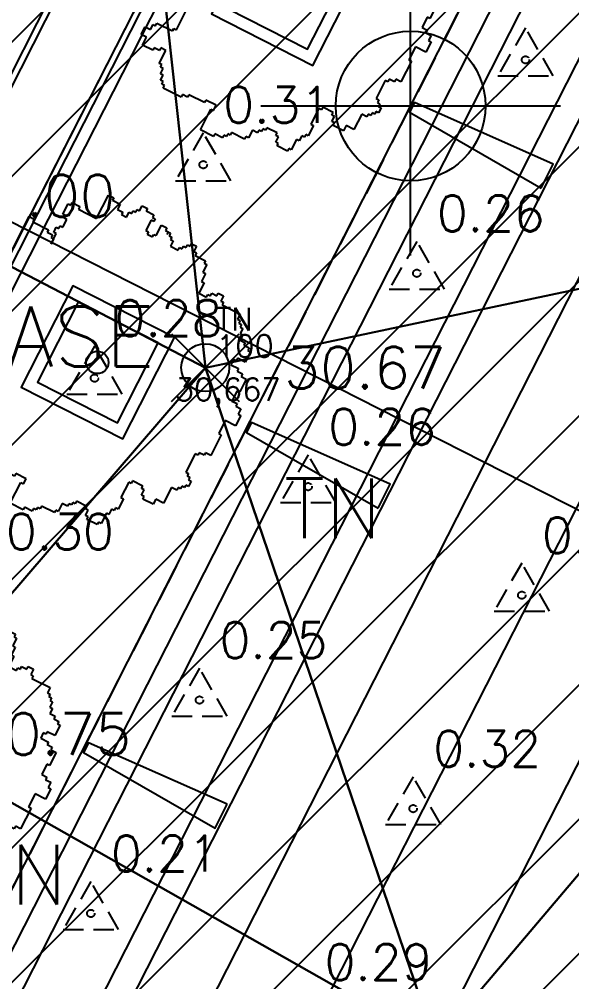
# Model space of a CAD drawing. Header units: metres. Extents: x 543100 to 543604, y 9574012 to 9574398.
# Drawn here: x 543202.47 to 543211.69, y 9574245.82 to 9574261.9 of the extents above; entities that cross this region are included whole.
import ezdxf

# ---------------------------------------------------------------- set-up
doc = ezdxf.new("R2010")
doc.units = ezdxf.units.M
doc.header["$LTSCALE"] = 0.1
for name, pattern in [('CONTINUO', [0]), ('DASHED2', [9.524999999999999, 6.35, -3.175]), ('HIDDEN', [9.524999999999999, 6.35, -3.175])]:
    doc.linetypes.add(name, pattern=pattern)
for name, color, linetype in [('#C_TOPO_TEXT', 7, 'Continuous'), ('#PROJ_PLATOS', 2, 'HIDDEN'), ('_TN', 2, 'CONTINUO'), ('C-TOPO-TEXT', 7, 'Continuous'), ('HACHURA', 1, 'Continuous'), ('IMPL_CANTEIRO', 8, 'Continuous'), ('IMPL_EQUIPAMENTOS', 8, 'Continuous'), ('IMPL_MEIO FIO', 8, 'Continuous'), ('IMPL_VEGETAÇÃO', 8, 'Continuous'), ('IMPL_ÁRVORES', 8, 'Continuous'), ('IMPLANTAÇÃO', 1, 'Continuous'), ('MalhaTriTG', 7, 'CONTINUO'), ('PROJ_PLATOS', 2, 'DASHED2'), ('PROJ_TERRA_PERFIS', 2, 'Continuous'), ('TOPO_PONTOS', 2, 'Continuous'), ('V-NODE', 1, 'Continuous'), ('V-NODE-TEXT', 1, 'Continuous'), ('XREF_IMPLNTACAO', 2, 'Continuous')]:
    doc.layers.add(name, color=color, linetype=linetype)
doc.layers.get('IMPLANTAÇÃO').off()
doc.styles.add('SIMPLEX', font='simplex', dxfattribs={"height": 0.2})
doc.styles.get("Standard").update_dxf_attribs({"font": 'simplex.shx'})

# ---------------------------------------------------------------- blocks, each defined once
blk = doc.blocks.new('A$C76815E95')
at = {"layer": 'HACHURA'}
h = blk.add_hatch(dxfattribs=at)
h.set_pattern_fill('ANSI31', color=1, scale=0.5, style=0)
h.set_pattern_definition([(45, (-56.71623454557266, -140.2760906778276), (-1.122532015133644, 1.122532015133644), [])])
h.paths.add_polyline_path([(78.50253660278395, -21.53023425675929), (78.1706479433924, -22.02040452882648), (30.00293476006482, -129.1186275184155), (23.85615117452107, -140.2760906778276), (-56.71623454557266, -83.83502537757158), (-56.29154449922498, -82.40403590723872), (-2.601691384217702, 20.28950879722834), (78.41679475666024, -21.48937489651144)])
blk = doc.blocks.new('A$C4DC86443')
at = {"layer": 'IMPL_EQUIPAMENTOS', "color": 1}
for p, q in [((74.6679588878178, 28.10000116750598), (10.11733508488396, 28.10000116750598)), ((74.6679588878178, 27.63315934687853), (10.11733508488396, 27.63315934687853)), ((74.6679588878178, 27.17772948555648), (10.11733508488396, 27.17772948555648)), ((75.11754301917972, 25.95000116713345), (9.667543019226287, 25.95000116713345)), ((75.11754301917972, 25.48884114995599), (9.667543019226287, 25.48884114995599)), ((75.11754301917972, 24.29334043525159), (9.667543019226287, 24.29334043525159)), ((75.11754301917972, 22.58468479290605), (9.667543019226287, 22.58468479290605)), ((75.11754301917972, 20.62815291061997), (9.667543019226287, 20.62815291061997))]:
    blk.add_line(p, q, dxfattribs=at)
for points in [[(42.62775095348479, 25.53788046725094), (42.17775095347315, 25.53788046725094), (42.31115095346468, 28.06788046658039), (42.49435095349327, 28.06788046658039)], [(48.62775095348479, 25.53788046725094), (48.17775095347315, 25.53788046725094), (48.31115095346468, 28.06788046658039), (48.49435095349327, 28.06788046658039)], [(54.17775095347315, 25.53788046725094), (54.31115095346468, 28.06788046658039), (54.49435095349327, 28.06788046658039), (54.62775095348479, 25.53788046725094)]]:
    blk.add_lwpolyline(points, close=True, dxfattribs=at)
blk = doc.blocks.new('Arv-sup')
at = {"layer": 'IMPL_VEGETAÇÃO', "color": 2}
for p, q in [((-0.8806546373597381, 2.060930780092463), (-0.8030544302922191, 2.060930780092463)), ((-0.8806546373597381, 1.71190549425117), (-0.8806546373597381, 2.060930780092463)), ((-0.8030544302922191, 2.060930780092463), (-0.8030544302922191, 2.022150266335885)), ((-0.4538556827279496, 2.060930780092463), (-0.415055821887476, 2.060930780092463)), ((-0.4538556827279496, 2.022150266335885), (-0.4538556827279496, 2.060930780092463)), ((-0.415055821887476, 2.138491807605618), (-0.3374561002065271, 2.138491807605618)), ((-0.415055821887476, 2.060930780092463), (-0.415055821887476, 2.138491807605618)), ((-0.3374561002065271, 2.138491807605618), (-0.3374561002065271, 2.09971129384904)), ((-0.3374561002065271, 2.09971129384904), (-0.2210565176851027, 2.09971129384904)), ((-0.2210565176851027, 2.09971129384904), (-0.2210565176851027, 2.060930780092463)), ((-0.2210565176851027, 2.060930780092463), (-0.1822566568446291, 2.060930780092463)), ((-0.1822566568446291, 2.060930780092463), (-0.1822566568446291, 2.022150266335885)), ((-0.8030544302922191, 2.022150266335885), (-0.6866548477707966, 2.022150266335885)), ((-0.6866548477707966, 2.022150266335885), (-0.6866548477707966, 1.94458890780669)), ((-0.6866548477707966, 1.94458890780669), (-0.6090551260898476, 1.94458890780669)), ((-0.6090551260898476, 1.94458890780669), (-0.6090551260898476, 1.905808394050112)), ((-0.5314554044088986, 1.983369752579293), (-0.492655543568425, 1.983369752579293)), ((-0.5314554044088986, 1.905808394050112), (-0.5314554044088986, 1.983369752579293)), ((-0.492655543568425, 2.022150266335885), (-0.4538556827279496, 2.022150266335885)), ((-0.492655543568425, 1.983369752579293), (-0.492655543568425, 2.022150266335885)), ((-0.2210565176851027, 2.022150266335885), (-0.2210565176851027, 1.86702788029352)), ((-0.1822566568446291, 2.022150266335885), (-0.2210565176851027, 2.022150266335885)), ((-0.06585707432320476, 2.022150266335885), (0.01174264735774422, 2.022150266335885)), ((-0.06585707432320476, 1.86702788029352), (-0.06585707432320476, 2.022150266335885)), ((0.01174264735774422, 2.022150266335885), (0.01174264735774422, 1.983369752579293)), ((0.01174264735774422, 1.983369752579293), (0.05054250819821782, 1.983369752579293)), ((0.01174264735774422, 1.983369752579293), (0.08934236903869142, 1.983369752579293)), ((0.05054250819821782, 1.983369752579293), (0.05054250819821782, 1.94458890780669)), ((0.08934236903869142, 1.983369752579293), (0.08934236903869142, 1.94458890780669)), ((0.08934236903869142, 1.94458890780669), (0.1281422298791668, 1.94458890780669)), ((0.1281422298791668, 1.94458890780669), (0.1281422298791668, 1.905808394050112)), ((0.3609413949220137, 1.94458890780669), (0.3997412557624873, 1.94458890780669)), ((0.3609413949220137, 1.905808394050112), (0.3609413949220137, 1.94458890780669)), ((0.3997412557624873, 1.983369752579293), (0.4773414628300063, 1.983369752579293)), ((0.3997412557624873, 1.94458890780669), (0.3997412557624873, 1.983369752579293)), ((0.4773414628300063, 1.983369752579293), (0.4773414628300063, 1.905808394050112)), ((-0.6090551260898476, 1.905808394050112), (-0.5314554044088986, 1.905808394050112)), ((-0.2210565176851027, 1.86702788029352), (-0.1822566568446291, 1.86702788029352)), ((-0.1822566568446291, 1.86702788029352), (-0.1822566568446291, 1.828247366536942)), ((-0.1822566568446291, 1.828247366536942), (-0.1046569351636801, 1.828247366536942)), ((-0.1046569351636801, 1.86702788029352), (-0.06585707432320476, 1.86702788029352)), ((-0.1046569351636801, 1.828247366536942), (-0.1046569351636801, 1.86702788029352)), ((0.1281422298791668, 1.905808394050112), (0.1669420907196404, 1.905808394050112)), ((0.1669420907196404, 1.905808394050112), (0.1669420907196404, 1.828247366536942)), ((0.1669420907196404, 1.828247366536942), (0.2833416732410647, 1.828247366536942)), ((0.2833416732410647, 1.86702788029352), (0.3221415340815383, 1.86702788029352)), ((0.2833416732410647, 1.828247366536942), (0.2833416732410647, 1.86702788029352)), ((0.3221415340815383, 1.905808394050112), (0.3609413949220137, 1.905808394050112)), ((0.3221415340815383, 1.86702788029352), (0.3221415340815383, 1.905808394050112)), ((0.4773414628300063, 1.905808394050112), (0.5161413236704799, 1.905808394050112)), ((0.5161413236704799, 1.905808394050112), (0.5161413236704799, 1.86702788029352)), ((0.5161413236704799, 1.86702788029352), (0.6713407670323779, 1.86702788029352)), ((0.6713407670323779, 1.86702788029352), (0.6713407670323779, 1.828247366536942)), ((0.6713407670323779, 1.828247366536942), (0.7101406278728533, 1.828247366536942)), ((0.7101406278728533, 1.828247366536942), (0.7101406278728533, 1.71190549425117)), ((-1.307453106604957, 1.71190549425117), (-1.268653245764483, 1.71190549425117)), ((-1.307453106604957, 1.556783108208819), (-1.307453106604957, 1.71190549425117)), ((-1.268653245764483, 1.750686008007747), (-1.152253663243059, 1.750686008007747)), ((-1.268653245764483, 1.71190549425117), (-1.268653245764483, 1.750686008007747)), ((-1.152253663243059, 1.750686008007747), (-1.152253663243059, 1.71190549425117)), ((-1.152253663243059, 1.71190549425117), (-0.8806546373597381, 1.71190549425117)), ((0.7101406278728533, 1.71190549425117), (0.7489404887133269, 1.71190549425117)), ((0.7489404887133269, 1.71190549425117), (0.7489404887133269, 1.595563621965397)), ((-1.268653245764483, 1.556783108208819), (-1.307453106604957, 1.556783108208819)), ((-1.268653245764483, 1.518002594452227), (-1.268653245764483, 1.556783108208819)), ((0.7489404887133269, 1.595563621965397), (0.7877403495538022, 1.595563621965397)), ((0.7877403495538022, 1.595563621965397), (0.7877403495538022, 1.440441235923046)), ((1.020539514596647, 1.556783108208819), (1.098139236277596, 1.556783108208819)), ((1.020539514596647, 1.518002594452227), (1.020539514596647, 1.556783108208819)), ((1.098139236277596, 1.556783108208819), (1.098139236277596, 1.479221749679624)), ((-1.229853384924008, 1.518002594452227), (-1.268653245764483, 1.518002594452227)), ((-1.229853384924008, 1.401660722166454), (-1.229853384924008, 1.518002594452227)), ((0.7877403495538022, 1.440441235923046), (0.9041399320752248, 1.440441235923046)), ((0.9041399320752248, 1.479221749679624), (0.9429397929157002, 1.479221749679624)), ((0.9041399320752248, 1.440441235923046), (0.9041399320752248, 1.479221749679624)), ((0.9429397929157002, 1.518002594452227), (1.020539514596647, 1.518002594452227)), ((0.9429397929157002, 1.479221749679624), (0.9429397929157002, 1.518002594452227)), ((1.098139236277596, 1.479221749679624), (1.136939097118072, 1.479221749679624)), ((1.136939097118072, 1.479221749679624), (1.136939097118072, 1.440441235923046)), ((1.136939097118072, 1.440441235923046), (1.408538123001392, 1.440441235923046)), ((1.408538123001392, 1.440441235923046), (1.408538123001392, 1.362880208409877)), ((-1.695451715009701, 0.7811711779970381), (-1.695451715009701, 1.324099363637274)), ((-1.695451715009701, 1.324099363637274), (-1.617851993328753, 1.324099363637274)), ((-1.617851993328753, 1.324099363637274), (-1.617851993328753, 1.285318849880682)), ((-1.307453106604957, 1.362880208409877), (-1.268653245764483, 1.362880208409877)), ((-1.307453106604957, 1.285318849880682), (-1.307453106604957, 1.362880208409877)), ((-1.268653245764483, 1.401660722166454), (-1.229853384924008, 1.401660722166454)), ((-1.268653245764483, 1.362880208409877), (-1.268653245764483, 1.401660722166454)), ((1.408538123001392, 1.362880208409877), (1.447337983841868, 1.362880208409877)), ((1.447337983841868, 1.362880208409877), (1.447337983841868, 1.324099363637274)), ((1.447337983841868, 1.324099363637274), (1.486137844682341, 1.324099363637274)), ((1.486137844682341, 1.324099363637274), (1.486137844682341, 1.285318849880682)), ((-1.617851993328753, 1.285318849880682), (-1.385052828285906, 1.285318849880682)), ((-1.385052828285906, 1.285318849880682), (-1.385052828285906, 1.246538336124104)), ((-1.385052828285906, 1.246538336124104), (-1.307453106604957, 1.246538336124104)), ((-1.268653245764483, 1.285318849880682), (-1.307453106604957, 1.285318849880682)), ((-1.307453106604957, 1.246538336124104), (-1.307453106604957, 1.207757822367526)), ((-1.307453106604957, 1.207757822367526), (-1.268653245764483, 1.207757822367526)), ((-1.268653245764483, 1.130196463838331), (-1.268653245764483, 1.285318849880682)), ((-1.268653245764483, 1.207757822367526), (-1.268653245764483, 1.130196463838331)), ((1.486137844682341, 1.285318849880682), (1.524937705522817, 1.285318849880682)), ((1.524937705522817, 1.285318849880682), (1.524937705522817, 1.207757822367526)), ((1.524937705522817, 1.207757822367526), (1.56373756636329, 1.207757822367526)), ((1.56373756636329, 1.207757822367526), (1.56373756636329, 1.130196463838331)), ((1.56373756636329, 1.130196463838331), (1.641337288044239, 1.130196463838331)), ((1.641337288044239, 1.130196463838331), (1.641337288044239, 1.091415950081753)), ((1.641337288044239, 1.091415950081753), (1.718937009725188, 1.091415950081753)), ((1.718937009725188, 1.091415950081753), (1.718937009725188, 1.052635436325176)), ((1.718937009725188, 1.052635436325176), (1.757736870565662, 1.052635436325176)), ((1.757736870565662, 1.052635436325176), (1.757736870565662, 0.8975130502828108)), ((-1.928250880052548, 0.7811711779970381), (-1.695451715009701, 0.7811711779970381)), ((-1.928250880052548, 0.7036101504838825), (-1.928250880052548, 0.7811711779970381)), ((1.602537427203764, 0.8587322055102078), (1.602537427203764, 0.7811711779970381)), ((1.641337288044239, 0.8587322055102078), (1.602537427203764, 0.8587322055102078)), ((1.602537427203764, 0.7811711779970381), (1.718937009725188, 0.7811711779970381)), ((1.641337288044239, 0.8975130502828108), (1.641337288044239, 0.8587322055102078)), ((1.757736870565662, 0.8975130502828108), (1.641337288044239, 0.8975130502828108)), ((1.718937009725188, 0.7811711779970381), (1.718937009725188, 0.7423906642404603)), ((-1.889451019212073, 0.7036101504838825), (-1.928250880052548, 0.7036101504838825)), ((-1.889451019212073, 0.6648293057112653), (-1.889451019212073, 0.7036101504838825)), ((-1.850651158371599, 0.6648293057112653), (-1.889451019212073, 0.6648293057112653)), ((-1.850651158371599, 0.470926405912337), (-1.850651158371599, 0.6648293057112653)), ((1.718937009725188, 0.7423906642404603), (1.796536731406137, 0.7423906642404603)), ((1.796536731406137, 0.7423906642404603), (1.796536731406137, 0.7036101504838825)), ((1.796536731406137, 0.7036101504838825), (1.874136938473656, 0.7036101504838825)), ((1.874136938473656, 0.7036101504838825), (1.874136938473656, 0.5097069196689148)), ((-1.889451019212073, 0.470926405912337), (-1.850651158371599, 0.470926405912337)), ((-1.889451019212073, 0.1994621475841996), (-1.889451019212073, 0.470926405912337)), ((1.835337077633181, 0.5097069196689148), (1.835337077633181, 0.3545845336265643)), ((1.874136938473656, 0.5097069196689148), (1.835337077633181, 0.5097069196689148)), ((1.835337077633181, 0.3545845336265643), (1.91293679931413, 0.3545845336265643)), ((1.91293679931413, 0.3545845336265643), (1.91293679931413, 0.3158040198699723)), ((1.91293679931413, 0.3158040198699723), (1.990536520995079, 0.3158040198699723)), ((1.990536520995079, 0.3158040198699723), (1.990536520995079, 0.2382429923568168)), ((-2.005850601733496, 0.1606816338276218), (-1.928250880052548, 0.1606816338276218)), ((-1.928250880052548, 0.1606816338276218), (-2.005850601733496, 0.1606816338276218)), ((-1.928250880052548, 0.1606816338276218), (-1.928250880052548, 0.121901120071044)), ((-1.928250880052548, -0.4210273965852167), (-1.928250880052548, 0.1606816338276218)), ((-1.850651158371599, 0.1994621475841996), (-1.889451019212073, 0.1994621475841996)), ((-1.850651158371599, 0.121901120071044), (-1.850651158371599, 0.1994621475841996)), ((1.990536520995079, 0.2382429923568168), (2.029336381835552, 0.2382429923568168)), ((2.029336381835552, 0.2382429923568168), (2.029336381835552, 0.08312060631445206)), ((-1.928250880052548, 0.121901120071044), (-1.850651158371599, 0.121901120071044)), ((1.874136938473656, 0.08312060631445206), (1.874136938473656, -0.1107826245005015)), ((2.029336381835552, 0.08312060631445206), (1.874136938473656, 0.08312060631445206)), ((1.874136938473656, -0.1107826245005015), (1.91293679931413, -0.1107826245005015)), ((1.91293679931413, -0.1107826245005015), (1.91293679931413, -0.4210273965852167)), ((-1.889451019212073, -0.4210273965852167), (-1.928250880052548, -0.4210273965852167)), ((-1.889451019212073, -0.4598079103417945), (-1.889451019212073, -0.4210273965852167)), ((-1.850651158371599, -0.4598079103417945), (-1.889451019212073, -0.4598079103417945)), ((-1.850651158371599, -0.4985884240983864), (-1.850651158371599, -0.4598079103417945)), ((-1.811851297531124, -0.4985884240983864), (-1.850651158371599, -0.4985884240983864)), ((-1.811851297531124, -0.653710810140737), (-1.811851297531124, -0.4985884240983864)), ((1.718937009725188, -0.4985884240983864), (1.718937009725188, -0.7700526824265097)), ((1.757736870565662, -0.4985884240983864), (1.718937009725188, -0.4985884240983864)), ((1.757736870565662, -0.4598079103417945), (1.757736870565662, -0.4985884240983864)), ((1.835337077633181, -0.4598079103417945), (1.757736870565662, -0.4598079103417945)), ((1.835337077633181, -0.4210273965852167), (1.835337077633181, -0.4598079103417945)), ((1.91293679931413, -0.4210273965852167), (1.835337077633181, -0.4210273965852167)), ((-1.928250880052548, -0.653710810140737), (-1.811851297531124, -0.653710810140737)), ((-1.928250880052548, -0.8476137099396652), (-1.928250880052548, -0.653710810140737)), ((-1.656651854169227, -0.7700526824265097), (-1.656651854169227, -0.8088331961830875)), ((-1.579052132488278, -0.7700526824265097), (-1.656651854169227, -0.7700526824265097)), ((-1.579052132488278, -0.8863942236962572), (-1.579052132488278, -0.7700526824265097)), ((1.718937009725188, -0.7700526824265097), (1.757736870565662, -0.7700526824265097)), ((1.757736870565662, -0.7700526824265097), (1.757736870565662, -0.8088331961830875)), ((-1.734251575850176, -0.8476137099396652), (-1.928250880052548, -0.8476137099396652)), ((-1.734251575850176, -0.8088331961830875), (-1.734251575850176, -0.8476137099396652)), ((-1.656651854169227, -0.8088331961830875), (-1.734251575850176, -0.8088331961830875)), ((-1.540252271647804, -0.8863942236962572), (-1.579052132488278, -0.8863942236962572)), ((-1.540252271647804, -0.963955582225438), (-1.540252271647804, -0.8863942236962572)), ((-1.307453106604957, -0.8863942236962572), (-1.307453106604957, -0.9251750684688602)), ((-1.268653245764483, -0.8863942236962572), (-1.307453106604957, -0.8863942236962572)), ((-1.268653245764483, -0.8088331961830875), (-1.268653245764483, -0.8863942236962572)), ((-1.113453802402585, -0.8088331961830875), (-1.268653245764483, -0.8088331961830875)), ((-1.113453802402585, -0.8476137099396652), (-1.113453802402585, -0.8088331961830875)), ((-1.07465394156211, -0.8476137099396652), (-1.113453802402585, -0.8476137099396652)), ((-1.07465394156211, -1.15785848202438), (-1.07465394156211, -0.8476137099396652)), ((1.757736870565662, -0.8088331961830875), (1.796536731406137, -0.8088331961830875)), ((1.796536731406137, -0.8088331961830875), (1.796536731406137, -0.8476137099396652)), ((1.796536731406137, -0.8476137099396652), (1.835337077633181, -0.8476137099396652)), ((1.835337077633181, -0.8476137099396652), (1.835337077633181, -0.9251750684688602)), ((-1.501452410807329, -0.963955582225438), (-1.540252271647804, -0.963955582225438)), ((-1.501452410807329, -1.00273609598203), (-1.501452410807329, -0.963955582225438)), ((-1.42385268912638, -1.00273609598203), (-1.501452410807329, -1.00273609598203)), ((-1.42385268912638, -0.963955582225438), (-1.42385268912638, -1.00273609598203)), ((-1.385052828285906, -0.963955582225438), (-1.42385268912638, -0.963955582225438)), ((-1.385052828285906, -0.9251750684688602), (-1.385052828285906, -0.963955582225438)), ((-1.307453106604957, -0.9251750684688602), (-1.385052828285906, -0.9251750684688602)), ((1.718937009725188, -1.00273609598203), (1.718937009725188, -1.041516609738608)), ((1.757736870565662, -1.00273609598203), (1.718937009725188, -1.00273609598203)), ((1.757736870565662, -0.963955582225438), (1.757736870565662, -1.00273609598203)), ((1.796536731406137, -0.963955582225438), (1.757736870565662, -0.963955582225438)), ((1.796536731406137, -0.9251750684688602), (1.796536731406137, -0.963955582225438)), ((1.835337077633181, -0.9251750684688602), (1.796536731406137, -0.9251750684688602)), ((1.641337288044239, -1.041516609738608), (1.641337288044239, -1.274200354310153)), ((1.718937009725188, -1.041516609738608), (1.641337288044239, -1.041516609738608)), ((-1.385052828285906, -1.235419840553575), (-1.346252967445432, -1.235419840553575)), ((-1.385052828285906, -1.312980868066731), (-1.385052828285906, -1.235419840553575)), ((-1.346252967445432, -1.196638995780958), (-1.113453802402585, -1.196638995780958)), ((-1.346252967445432, -1.235419840553575), (-1.346252967445432, -1.196638995780958)), ((-1.113453802402585, -1.15785848202438), (-1.07465394156211, -1.15785848202438)), ((-1.113453802402585, -1.196638995780958), (-1.113453802402585, -1.15785848202438)), ((-1.113453802402585, -1.15785848202438), (-1.113453802402585, -1.196638995780958)), ((-1.113453802402585, -1.196638995780958), (-1.113453802402585, -1.15785848202438)), ((1.098139236277596, -1.235419840553575), (1.098139236277596, -1.468103254109096)), ((1.136939097118072, -1.235419840553575), (1.098139236277596, -1.235419840553575)), ((1.29213854047997, -1.196638995780958), (1.136939097118072, -1.196638995780958)), ((1.136939097118072, -1.196638995780958), (1.136939097118072, -1.235419840553575)), ((1.29213854047997, -1.235419840553575), (1.29213854047997, -1.196638995780958)), ((1.330938401320443, -1.235419840553575), (1.29213854047997, -1.235419840553575)), ((1.330938401320443, -1.312980868066731), (1.330938401320443, -1.235419840553575)), ((1.524937705522817, -1.274200354310153), (1.524937705522817, -1.351761381823323)), ((1.641337288044239, -1.274200354310153), (1.524937705522817, -1.274200354310153)), ((-1.462652549966855, -1.312980868066731), (-1.385052828285906, -1.312980868066731)), ((-1.462652549966855, -1.429322740352504), (-1.462652549966855, -1.312980868066731)), ((1.369738262160919, -1.312980868066731), (1.330938401320443, -1.312980868066731)), ((1.369738262160919, -1.351761381823323), (1.369738262160919, -1.312980868066731)), ((1.524937705522817, -1.351761381823323), (1.369738262160919, -1.351761381823323)), ((-1.385052828285906, -1.429322740352504), (-1.462652549966855, -1.429322740352504)), ((-1.385052828285906, -1.545664612638276), (-1.385052828285906, -1.429322740352504)), ((-1.229853384924008, -1.506883767865673), (-1.229853384924008, -1.545664612638276)), ((-1.152253663243059, -1.506883767865673), (-1.229853384924008, -1.506883767865673)), ((-1.152253663243059, -1.468103254109096), (-1.152253663243059, -1.506883767865673)), ((-1.07465394156211, -1.468103254109096), (-1.152253663243059, -1.468103254109096)), ((-1.07465394156211, -1.662006153908024), (-1.07465394156211, -1.468103254109096)), ((1.098139236277596, -1.468103254109096), (1.136939097118072, -1.468103254109096)), ((1.136939097118072, -1.468103254109096), (1.136939097118072, -1.623225640151446)), ((-1.229853384924008, -1.545664612638276), (-1.385052828285906, -1.545664612638276)), ((-1.035854080721636, -1.662006153908024), (-1.07465394156211, -1.662006153908024)), ((-1.035854080721636, -1.700786998680641), (-1.035854080721636, -1.662006153908024)), ((1.059339375437123, -1.662006153908024), (1.059339375437123, -1.739567512437219)), ((1.098139236277596, -1.662006153908024), (1.059339375437123, -1.662006153908024)), ((1.098139236277596, -1.623225640151446), (1.098139236277596, -1.662006153908024)), ((1.136939097118072, -1.623225640151446), (1.098139236277596, -1.623225640151446)), ((-0.9970542198811607, -1.700786998680641), (-1.035854080721636, -1.700786998680641)), ((-0.9970542198811607, -1.778348026193797), (-0.9970542198811607, -1.700786998680641)), ((-0.9582543590406871, -1.778348026193797), (-0.9970542198811607, -1.778348026193797)), ((-0.9582543590406871, -1.855909053706966), (-0.9582543590406871, -1.778348026193797)), ((0.5937410453514289, -1.778348026193797), (0.5937410453514289, -1.817128539950389)), ((0.7489404887133269, -1.778348026193797), (0.5937410453514289, -1.778348026193797)), ((0.7489404887133269, -1.817128539950389), (0.7489404887133269, -1.778348026193797)), ((1.020539514596647, -1.739567512437219), (1.020539514596647, -1.894689898479569)), ((1.059339375437123, -1.739567512437219), (1.020539514596647, -1.739567512437219)), ((-0.9194544982002117, -1.855909053706966), (-0.9582543590406871, -1.855909053706966)), ((-0.9194544982002117, -1.894689898479569), (-0.9194544982002117, -1.855909053706966)), ((-0.8806546373597381, -1.894689898479569), (-0.9194544982002117, -1.894689898479569)), ((-0.8806546373597381, -1.933470412236161), (-0.8806546373597381, -1.894689898479569)), ((-0.6090551260898476, -1.894689898479569), (-0.6090551260898476, -1.933470412236161)), ((-0.5314554044088986, -1.894689898479569), (-0.6090551260898476, -1.894689898479569)), ((-0.5314554044088986, -1.855909053706966), (-0.5314554044088986, -1.894689898479569)), ((-0.2986562393660517, -1.855909053706966), (-0.5314554044088986, -1.855909053706966)), ((-0.1434567960041537, -1.817128539950389), (-0.2986562393660517, -1.817128539950389)), ((-0.2986562393660517, -1.817128539950389), (-0.2986562393660517, -1.855909053706966)), ((-0.1822566568446291, -2.204934670564285), (-0.1822566568446291, -1.894689898479569)), ((-0.1822566568446291, -1.894689898479569), (-0.1434567960041537, -1.894689898479569)), ((-0.1434567960041537, -1.894689898479569), (-0.1434567960041537, -1.817128539950389)), ((0.4385411166029627, -1.894689898479569), (0.4385411166029627, -2.011031439749317)), ((0.5161413236704799, -1.894689898479569), (0.4385411166029627, -1.894689898479569)), ((0.5161413236704799, -1.855909053706966), (0.5161413236704799, -1.894689898479569)), ((0.5549411845109553, -1.855909053706966), (0.5161413236704799, -1.855909053706966)), ((0.5549411845109553, -1.817128539950389), (0.5549411845109553, -1.855909053706966)), ((0.5937410453514289, -1.817128539950389), (0.5549411845109553, -1.817128539950389)), ((0.7877403495538022, -1.817128539950389), (0.7489404887133269, -1.817128539950389)), ((0.7877403495538022, -1.894689898479569), (0.7877403495538022, -1.817128539950389)), ((0.8265402103942758, -1.894689898479569), (0.7877403495538022, -1.894689898479569)), ((0.8265402103942758, -1.933470412236161), (0.8265402103942758, -1.894689898479569)), ((0.9817396537561738, -1.894689898479569), (0.9817396537561738, -1.933470412236161)), ((1.020539514596647, -1.894689898479569), (0.9817396537561738, -1.894689898479569)), ((-0.6090551260898476, -1.933470412236161), (-0.8806546373597381, -1.933470412236161)), ((0.2057419515601158, -2.049812284521934), (0.2057419515601158, -2.088592798278512)), ((0.3997412557624873, -2.049812284521934), (0.2057419515601158, -2.049812284521934)), ((0.3997412557624873, -2.011031439749317), (0.3997412557624873, -2.049812284521934)), ((0.4385411166029627, -2.011031439749317), (0.3997412557624873, -2.011031439749317)), ((0.9817396537561738, -1.933470412236161), (0.8265402103942758, -1.933470412236161)), ((0.01174264735774422, -2.166153825791667), (0.01174264735774422, -2.204934670564285)), ((0.1281422298791668, -2.166153825791667), (0.01174264735774422, -2.166153825791667)), ((0.1281422298791668, -2.12737331203509), (0.1281422298791668, -2.166153825791667)), ((0.1669420907196404, -2.12737331203509), (0.1281422298791668, -2.12737331203509)), ((0.1669420907196404, -2.088592798278512), (0.1669420907196404, -2.12737331203509)), ((0.2057419515601158, -2.088592798278512), (0.1669420907196404, -2.088592798278512)), ((0.01174264735774422, -2.204934670564285), (-0.1822566568446291, -2.204934670564285))]:
    blk.add_line(p, q, dxfattribs=at)
blk.add_circle((0, 1.4210854715202e-14), 0.15, dxfattribs=at)
blk = doc.blocks.new('A$C00972E22')
at = {"layer": 'IMPL_CANTEIRO'}
for points in [[(43.13318276312202, 154.3364821970463), (41.23318276321515, 154.3364821970463), (41.23318276321515, 152.4364821985364), (43.13318276312202, 152.4364821985364)], [(42.93318276316859, 154.1364821977913), (41.43318276316859, 154.1364821977913), (41.43318276316859, 152.6364821977913), (42.93318276316859, 152.6364821977913)], [(43.13318276312202, 147.3364821970463), (41.23318276321515, 147.3364821970463), (41.23318276321515, 145.4364821985364), (43.13318276312202, 145.4364821985364)], [(42.93318276316859, 147.1364821977913), (41.43318276316859, 147.1364821977913), (41.43318276316859, 145.6364821977913), (42.93318276316859, 145.6364821977913)]]:
    blk.add_lwpolyline(points, close=True, dxfattribs=at)
at = {"layer": 'IMPL_MEIO FIO', "color": 1}
for p, q in [((38.80639703280758, 198.9431871939451), (38.80639704072382, 110.7231081891805)), ((40.05639703234192, 198.9431871976703), (40.05639703653287, 110.7228321302682)), ((38.70664479886182, 198.8681923337281), (38.70639704063069, 100.1595694292337))]:
    blk.add_line(p, q, dxfattribs=at)
at = {"layer": 'IMPL_MEIO FIO'}
for points in [[(49.73021164140664, 208.937865935266, 0.4046900807881328), (40.05639703234192, 198.9431871976703, 3.03149383033688e-10), (40.05639703653287, 110.7228313833475, 3059019602.697577)], [(49.73347349534743, 208.8379191476852, 0.4046900807777953), (40.15639703243505, 198.9431871976703), (40.15639703650959, 110.7228313833475)], [(49.73999720334541, 208.6380255725235, 0.4046900807666199), (40.35639703238849, 198.9431871976703), (40.35639703646302, 110.7228313833475)]]:
    blk.add_lwpolyline(points, format="xyb", dxfattribs=at)
at = {"layer": 'IMPL_EQUIPAMENTOS', "xscale": -1, "rotation": 89.99999999216953}
blk.add_blockref('A$C4DC86443', (72.99376322771423, 194.9642331488431), dxfattribs=at)
at = {"layer": 'IMPL_ÁRVORES', "xscale": 1.25, "yscale": 1.25, "zscale": 1.25}
for p in [(42.17610432393849, 153.3828775621951), (42.17610432393849, 146.3828775621951), (42.17610432393849, 139.3828775621951)]:
    blk.add_blockref('Arv-sup', p, dxfattribs=at)
blk = doc.blocks.new('Base_Implantacao')
at = {"layer": 'IMPLANTAÇÃO', "rotation": 333.0393706475627}
blk.add_blockref('A$C00972E22', (543099.8097354489, 9574144.815856133), dxfattribs=at)
at = {"layer": 'MalhaTriTG', "color": 132}
mesh = blk.add_polyface(dxfattribs=at)
corners = [(543171.354, 9574251.993, 31.713), (543171.446, 9574245.35, 31.562), (543174.643, 9574250.343, 31.617), (543177.486, 9574251.493, 31.583), (543176.945, 9574251.63, 31.885), (543181.596, 9574259.408, 31.511), (543185.749, 9574267.493, 31.344), (543187.66, 9574251.739, 31.282), (543167.995, 9574247.104, 31.561), (543167.97, 9574247.095, 31.529), (543196.349, 9574252.1, 31.162), (543195.063, 9574265.953, 31.204), (543195.272, 9574266.43, 31.205), (543200.055, 9574258.953, 31), (543193.607, 9574282.384, 31.298), (543198.328, 9574272.347, 31.094), (543205.574, 9574256.078, 30.667), (543204.251, 9574268.12, 30.896), (543200.318, 9574249.958, 30.749), (543201.775, 9574278.74, 31.049), (543219.876, 9574286.567, 30.533), (543210.265, 9574288.67, 31.209), (543221.894, 9574259.531, 30.495), (543209.413, 9574244.793, 30.556), (543240.585, 9574250.291, 30.176), (543233.957, 9574278.918, 30.446), (543223.881, 9574236.865, 30.379), (543216.703, 9574288.465, 31.154), (543227.396, 9574302.372, 30.53), (543243.115, 9574295.416, 30.237), (543251.291, 9574270.529, 30.114), (543259.882, 9574241.736, 30.032), (543260.488, 9574287.844, 29.96), (543270.435, 9574261.497, 30.138)]
mesh.append_faces([[corners[k] for k in face] for face in [(0, 1, 2), (2, 3, 4), (0, 4, 5), (4, 0, 2), (5, 4, 3), (0, 5, 6), (3, 7, 5), (8, 0, 9), (7, 10, 11), (12, 11, 13), (11, 6, 5), (14, 6, 15), (12, 6, 11), (15, 6, 12), (6, 14, 0), (11, 10, 13), (11, 5, 7), (16, 17, 13), (17, 12, 13), (18, 16, 13), (15, 17, 19), (15, 12, 17), (20, 19, 17), (21, 14, 19), (13, 10, 18), (17, 22, 20), (22, 16, 23), (24, 25, 22), (22, 17, 16), (24, 22, 26), (23, 16, 18), (25, 20, 22), (21, 20, 27), (20, 21, 19), (20, 25, 28), (29, 28, 25), (19, 14, 15), (25, 24, 30), (29, 25, 30), (24, 31, 30), (29, 30, 32), (33, 30, 31), (33, 32, 30)]], dxfattribs={"color": 132})
mesh = blk.add_polyface(dxfattribs=at)
corners = [(543176.729, 9574192.765, 30.868), (543180.502, 9574198.731, 30.876), (543167.061, 9574201.461, 31.347), (543165.999, 9574209.837, 31.42), (543180.461, 9574218.809, 31.176), (543198.271, 9574209.736, 30.556), (543183.119, 9574217.394, 30.998), (543196.284, 9574190.719, 30.635), (543214.869, 9574201.169, 30.374), (543202.877, 9574228.947, 30.531), (543218.951, 9574222.118, 30.361), (543234.05, 9574215.321, 30.261), (543230.544, 9574191.565, 30.227), (543174.98, 9574227.004, 31.33), (543184.667, 9574238.023, 31.282), (543171.161, 9574219.715, 31.378), (543196.349, 9574252.1, 31.162), (543200.318, 9574249.958, 30.749), (543180.842, 9574238.534, 31.317), (543172.773, 9574242.281, 31.61), (543181.592, 9574239.297, 31.451), (543177.486, 9574251.493, 31.583), (543187.66, 9574251.739, 31.282), (543174.643, 9574250.343, 31.617), (543209.413, 9574244.793, 30.556), (543223.881, 9574236.865, 30.379), (543238.336, 9574229.355, 30.188), (543221.894, 9574259.531, 30.495), (543253.212, 9574224.513, 30.191), (543259.882, 9574241.736, 30.032), (543240.585, 9574250.291, 30.176), (543248.6, 9574210.1, 30.139), (543261.591, 9574204.385, 30.088), (543248.316, 9574182.248, 30.087), (543269.51, 9574216.865, 29.996), (543277.509, 9574234.871, 29.901), (543270.435, 9574261.497, 30.138)]
mesh.append_faces([[corners[k] for k in face] for face in [(0, 1, 2), (3, 1, 4), (1, 5, 6), (1, 7, 5), (8, 5, 7), (6, 5, 9), (10, 8, 11), (5, 8, 10), (12, 11, 8), (4, 1, 6), (13, 4, 14), (4, 13, 15), (16, 14, 17), (13, 14, 18), (19, 18, 20), (18, 19, 13), (20, 18, 14), (19, 20, 21), (22, 20, 14), (19, 21, 23), (20, 22, 21), (14, 16, 22), (4, 6, 14), (9, 17, 14), (17, 9, 24), (9, 25, 24), (25, 9, 10), (26, 25, 10), (24, 25, 27), (6, 9, 14), (5, 10, 9), (26, 11, 28), (26, 29, 30), (25, 26, 30), (31, 11, 12), (32, 28, 31), (28, 29, 26), (11, 31, 28), (31, 33, 32), (28, 32, 34), (34, 35, 28), (29, 28, 35), (36, 29, 35), (11, 26, 10)]], dxfattribs={"color": 132})
blk = doc.blocks.new('*U122', base_point=(543205.57, 9574256.08, 30.667))
at = {"layer": 'V-NODE', "lineweight": -2}
for p, q in [((543205.004314575, 9574255.514314575, 30.667), (543206.1356854249, 9574256.645685425, 30.667)), ((543205.004314575, 9574256.645685425, 30.667), (543206.1356854249, 9574255.514314575, 30.667))]:
    blk.add_line(p, q, dxfattribs=at)
blk.add_circle((543205.57, 9574256.08, 30.667), 0.4, dxfattribs=at)
at = {"layer": 'V-NODE-TEXT', "linetype": 'ByBlock'}
for s, insert, char_height, attachment_point in [('30.67', (543206.8856854249, 9574256.08), 0.7, 4), ('TN', (543206.8856854249, 9574254.23), 1, 1)]:
    blk.add_mtext(s, dxfattribs=dict(at, insert=insert, char_height=char_height, attachment_point=attachment_point))
blk = doc.blocks.new('*U133', base_point=(543200.32, 9574249.96, 30.749))
at = {"layer": 'V-NODE', "lineweight": -2}
for p, q in [((543199.754314575, 9574249.394314576, 30.749), (543200.8856854249, 9574250.525685426, 30.749)), ((543199.754314575, 9574250.525685426, 30.749), (543200.8856854249, 9574249.394314576, 30.749))]:
    blk.add_line(p, q, dxfattribs=at)
blk.add_circle((543200.32, 9574249.96, 30.749), 0.4, dxfattribs=at)
at = {"layer": 'V-NODE-TEXT', "linetype": 'ByBlock'}
for s, insert, char_height, attachment_point in [('30.75', (543201.6356854249, 9574249.96), 0.7, 4), ('TN', (543201.6356854249, 9574248.110000001), 1, 1)]:
    blk.add_mtext(s, dxfattribs=dict(at, insert=insert, char_height=char_height, attachment_point=attachment_point))
blk = doc.blocks.new('*U165', base_point=(543200.06, 9574258.95, 31))
at = {"layer": 'V-NODE', "lineweight": -2}
for p, q in [((543199.4943145751, 9574258.384314574, 31), (543200.625685425, 9574259.515685424, 31)), ((543199.4943145751, 9574259.515685424, 31), (543200.625685425, 9574258.384314574, 31))]:
    blk.add_line(p, q, dxfattribs=at)
blk.add_circle((543200.06, 9574258.95, 31), 0.4, dxfattribs=at)
at = {"layer": 'V-NODE-TEXT', "linetype": 'ByBlock'}
for s, insert, char_height, attachment_point in [('31.00', (543201.375685425, 9574258.95), 0.7, 4), ('BASE', (543201.375685425, 9574257.1), 1, 1)]:
    blk.add_mtext(s, dxfattribs=dict(at, insert=insert, char_height=char_height, attachment_point=attachment_point))
blk = doc.blocks.new('STA')
blk.add_lwpolyline([(0, 0.9999999999999964), (-0.8660254037844339, -0.5000000000000036), (0.8660254037844339, -0.5000000000000036)], close=True)
blk.add_circle((0, 0), 0.1181215260333346)
blk = doc.blocks.new('SIMB_PONTO')
at = {"color": 0}
blk.add_point((0, 0), dxfattribs=at)
for tag in ['desc:', 'cota:', 'pto:']:
    blk.add_attdef(tag, (0, 0), '', height=1)

msp = doc.modelspace()

# ---------------------------------------------------------------- linework, layer by layer
at = {"layer": '#C_TOPO_TEXT', "color": 7, "linetype": 'Continuous', "lineweight": -3}
for p, q in [((543208.9970452935, 9574257.951987099, 30.90000000002255), (543208.9970452935, 9574262.951987099, 30.90000000002255)), ((543206.4970452935, 9574260.451987099, 30.90000000002255), (543211.4970452935, 9574260.451987099, 30.90000000002255))]:
    msp.add_line(p, q, dxfattribs=at)
msp.add_circle((543208.9970452935, 9574260.451987099, 30.90000000002255), 1.25, dxfattribs=at)
at = {"layer": '#PROJ_PLATOS', "elevation": 30.9, "flags": 128}
msp.add_lwpolyline([(543248.8798799766, 9574276.880416375), (543243.4714707499, 9574279.631458953), (543247.8091835873, 9574288.159180889), (543233.5480914861, 9574295.413231), (543229.2103786496, 9574286.885509063), (543223.8338369774, 9574289.620341882), (543194.1602536095, 9574231.283632314), (543219.2062966088, 9574218.543706806)], close=True, dxfattribs=at)
at = {"layer": 'PROJ_TERRA_PERFIS', "elevation": 31, "flags": 128}
msp.add_lwpolyline([(543187.4513423848, 9574266.09293951), (543308.0981957699, 9574204.724685654)], dxfattribs=at)

# ---------------------------------------------------------------- block references
at = {"layer": '_TN', "color": 3}
ref = msp.add_blockref('SIMB_PONTO', (543205.574, 9574256.078), dxfattribs=at)
ref.add_attrib('PONTO', '100', (543205.7490000001, 9574256.253), dxfattribs={"layer": '0', "color": 1, "height": 0.375, "style": 'SIMPLEX'})
ref.add_attrib('DESC', 'TN', (543205.7490000001, 9574256.703), dxfattribs={"layer": '0', "color": 4, "height": 0.375, "style": 'SIMPLEX'})
ref.add_attrib('COTA', '30,667', (543205.0615000001, 9574255.527999999), dxfattribs={"layer": '0', "color": 2, "height": 0.375, "style": 'SIMPLEX'})
at = {"layer": 'HACHURA', "color": 1}
msp.add_blockref('A$C76815E95', (543230.4314724284, 9574294.974200036, -0.07163635617761699), dxfattribs=at)
at = {"layer": 'PROJ_PLATOS', "color": 2, "linetype": 'Continuous', "lineweight": -3, "xscale": 0.5333333333333333, "yscale": 0.5333333333333333, "zscale": 0.5333333333333333}
for p in [(543210.9151534727, 9574261.222562091, 0.2192742543942397), (543205.5363678243, 9574259.470801564, 0.3143261500960614), (543209.1016409127, 9574257.657289004, 0.255716673352995), (543203.7228552642, 9574255.905528475, 0.2806574095301094), (543207.2881283526, 9574254.092015915, 0.2648105321052447), (543210.8534014409, 9574252.278503355, 0.3173474298324104), (543205.4746157925, 9574250.526742827, 0.2491217422446417), (543209.0398888808, 9574248.713230267, 0.3167786398802679), (543203.6611032324, 9574246.961469738, 0.2101371814469723)]:
    msp.add_blockref('STA', p, dxfattribs=at)
at = {"layer": 'TOPO_PONTOS'}
for name, p in [('*U165', (543200.06, 9574258.95, 31)), ('*U122', (543205.57, 9574256.08, 30.667)), ('*U133', (543200.32, 9574249.96, 30.749))]:
    msp.add_blockref(name, p, dxfattribs=at)
at = {"layer": 'XREF_IMPLNTACAO'}
msp.add_blockref('Base_Implantacao', (0, 0), dxfattribs=at)

# ---------------------------------------------------------------- texts
at = {"layer": 'C-TOPO-TEXT', "color": 7, "linetype": 'Continuous', "lineweight": -3, "char_height": 0.6, "attachment_point": 4}
for s, insert in [('0.31', (543205.8713678243, 9574260.470801564)), ('0.26', (543209.4366409127, 9574258.657289004)), ('0.28', (543204.0578552642, 9574256.905528475)), ('0.26', (543207.6231283526, 9574255.092015915)), ('0.30', (543202.2443427041, 9574253.340255387)), ('0.32', (543211.1884014409, 9574253.278503355)), ('0.25', (543205.8096157925, 9574251.526742827)), ('0.32', (543209.3748888808, 9574249.713230267)), ('0.21', (543203.9961032324, 9574247.961469738)), ('0.29', (543207.5613763208, 9574246.147957178))]:
    msp.add_mtext(s, dxfattribs=dict(at, insert=insert))

# ---------------------------------------------------------------- meshes
at = {"layer": 'MalhaTriTG', "color": 132}
mesh = msp.add_polyface(dxfattribs=at)
corners = [(543171.354, 9574251.993, 31.713), (543171.446, 9574245.35, 31.562), (543174.643, 9574250.343, 31.617), (543177.486, 9574251.493, 31.583), (543176.945, 9574251.63, 31.885), (543181.596, 9574259.408, 31.511), (543185.749, 9574267.493, 31.344), (543187.66, 9574251.739, 31.282), (543167.995, 9574247.104, 31.561), (543167.97, 9574247.095, 31.529), (543196.349, 9574252.1, 31.162), (543195.063, 9574265.953, 31.204), (543195.272, 9574266.43, 31.205), (543200.055, 9574258.953, 31), (543193.607, 9574282.384, 31.298), (543198.328, 9574272.347, 31.094), (543205.574, 9574256.078, 30.667), (543204.251, 9574268.12, 30.896), (543200.318, 9574249.958, 30.749), (543201.775, 9574278.74, 31.049), (543219.876, 9574286.567, 30.533), (543210.265, 9574288.67, 31.209), (543221.894, 9574259.531, 30.495), (543209.413, 9574244.793, 30.556), (543240.585, 9574250.291, 30.176), (543233.957, 9574278.918, 30.446), (543223.881, 9574236.865, 30.379), (543216.703, 9574288.465, 31.154), (543227.396, 9574302.372, 30.53), (543243.115, 9574295.416, 30.237), (543251.291, 9574270.529, 30.114), (543259.882, 9574241.736, 30.032), (543260.488, 9574287.844, 29.96), (543270.435, 9574261.497, 30.138)]
mesh.append_faces([[corners[k] for k in face] for face in [(0, 1, 2), (2, 3, 4), (0, 4, 5), (4, 0, 2), (5, 4, 3), (0, 5, 6), (3, 7, 5), (8, 0, 9), (7, 10, 11), (12, 11, 13), (11, 6, 5), (14, 6, 15), (12, 6, 11), (15, 6, 12), (6, 14, 0), (11, 10, 13), (11, 5, 7), (16, 17, 13), (17, 12, 13), (18, 16, 13), (15, 17, 19), (15, 12, 17), (20, 19, 17), (21, 14, 19), (13, 10, 18), (17, 22, 20), (22, 16, 23), (24, 25, 22), (22, 17, 16), (24, 22, 26), (23, 16, 18), (25, 20, 22), (21, 20, 27), (20, 21, 19), (20, 25, 28), (29, 28, 25), (19, 14, 15), (25, 24, 30), (29, 25, 30), (24, 31, 30), (29, 30, 32), (33, 30, 31), (33, 32, 30)]], dxfattribs={"color": 132})
mesh = msp.add_polyface(dxfattribs=at)
corners = [(543176.729, 9574192.765, 30.868), (543180.502, 9574198.731, 30.876), (543167.061, 9574201.461, 31.347), (543165.999, 9574209.837, 31.42), (543180.461, 9574218.809, 31.176), (543198.271, 9574209.736, 30.556), (543183.119, 9574217.394, 30.998), (543196.284, 9574190.719, 30.635), (543214.869, 9574201.169, 30.374), (543202.877, 9574228.947, 30.531), (543218.951, 9574222.118, 30.361), (543234.05, 9574215.321, 30.261), (543230.544, 9574191.565, 30.227), (543174.98, 9574227.004, 31.33), (543184.667, 9574238.023, 31.282), (543171.161, 9574219.715, 31.378), (543196.349, 9574252.1, 31.162), (543200.318, 9574249.958, 30.749), (543180.842, 9574238.534, 31.317), (543172.773, 9574242.281, 31.61), (543181.592, 9574239.297, 31.451), (543177.486, 9574251.493, 31.583), (543187.66, 9574251.739, 31.282), (543174.643, 9574250.343, 31.617), (543209.413, 9574244.793, 30.556), (543223.881, 9574236.865, 30.379), (543238.336, 9574229.355, 30.188), (543221.894, 9574259.531, 30.495), (543253.212, 9574224.513, 30.191), (543259.882, 9574241.736, 30.032), (543240.585, 9574250.291, 30.176), (543248.6, 9574210.1, 30.139), (543261.591, 9574204.385, 30.088), (543248.316, 9574182.248, 30.087), (543269.51, 9574216.865, 29.996), (543277.509, 9574234.871, 29.901), (543270.435, 9574261.497, 30.138)]
mesh.append_faces([[corners[k] for k in face] for face in [(0, 1, 2), (3, 1, 4), (1, 5, 6), (1, 7, 5), (8, 5, 7), (6, 5, 9), (10, 8, 11), (5, 8, 10), (12, 11, 8), (4, 1, 6), (13, 4, 14), (4, 13, 15), (16, 14, 17), (13, 14, 18), (19, 18, 20), (18, 19, 13), (20, 18, 14), (19, 20, 21), (22, 20, 14), (19, 21, 23), (20, 22, 21), (14, 16, 22), (4, 6, 14), (9, 17, 14), (17, 9, 24), (9, 25, 24), (25, 9, 10), (26, 25, 10), (24, 25, 27), (6, 9, 14), (5, 10, 9), (26, 11, 28), (26, 29, 30), (25, 26, 30), (31, 11, 12), (32, 28, 31), (28, 29, 26), (11, 31, 28), (31, 33, 32), (28, 32, 34), (34, 35, 28), (29, 28, 35), (36, 29, 35), (11, 26, 10)]], dxfattribs={"color": 132})

doc.saveas('drawing.dxf')
